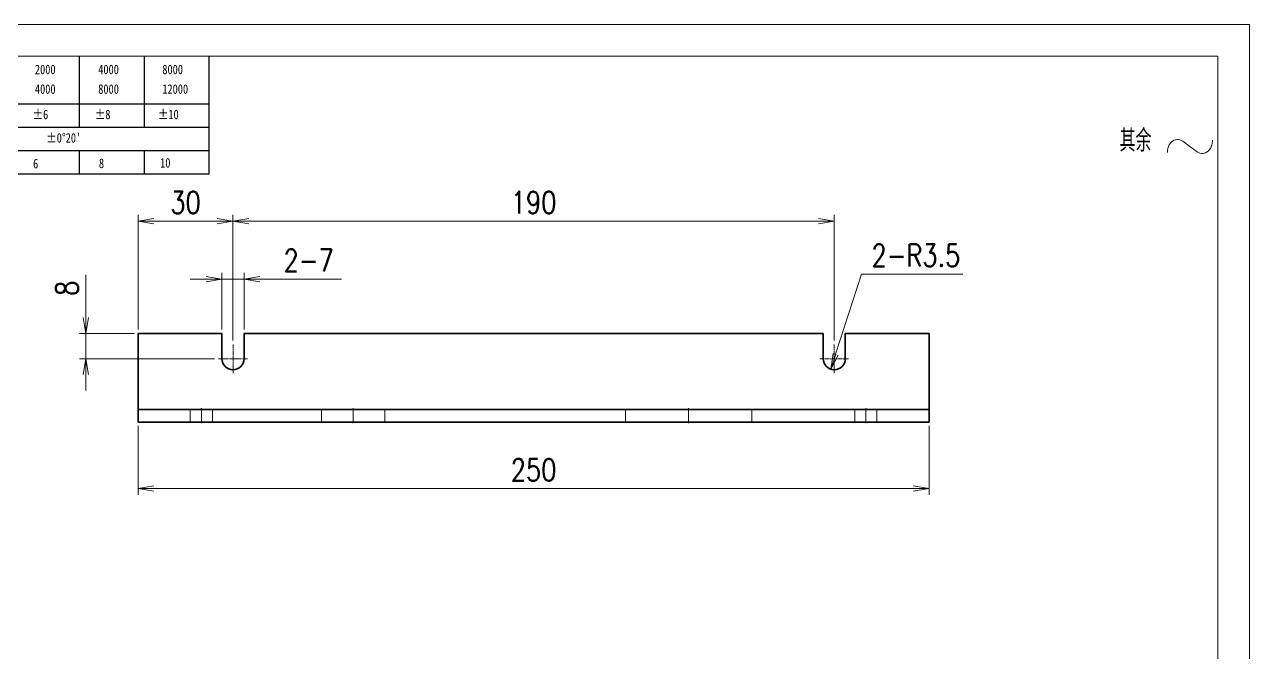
# Model space of a CAD drawing. Header units: inches. Extents: x 269 to 10986, y 1043 to 4337.
# Drawn here: x 721.9 to 1109, y 3892.9 to 4091.4 of the extents above; entities that cross this region are included whole.
import ezdxf

# ---------------------------------------------------------------- set-up
doc = ezdxf.new("R2010")
doc.units = ezdxf.units.IN
doc.header["$MEASUREMENT"] = 0
for name, pattern in [('AM_ISO02W050x2', [3.75, 3, -0.75]), ('AM_ISO08W050x2', [9, 6, -0.75, 1.5, -0.75]), ('DOT2', [0.125, 0, -0.125])]:
    doc.linetypes.add(name, pattern=pattern)
for name, color, linetype, lineweight in [('中心线', 2, 'AM_ISO08W050x2', 18), ('图框', 7, 'Continuous', 18), ('标注线', 3, 'Continuous', 18), ('粗实线', 7, 'Continuous', 35), ('虚线', 1, 'AM_ISO02W050x2', 18)]:
    doc.layers.add(name, color=color, linetype=linetype, lineweight=lineweight)
doc.layers.add('图\\M+19E79\\M+195B6\\M+18E9A', color=7, linetype='Continuous')
doc.layers.add('打印', color=7, linetype='Continuous', lineweight=15, plot=False)
doc.layers.add('打印-禁用', color=7, linetype='Continuous', lineweight=15, plot=False)
doc.styles.add('DIM', font='romans.shx', dxfattribs={"width": 0.8, "bigfont": 'bigfont.shx'})
doc.styles.add('国标', font='simfang.ttf', dxfattribs={"width": 0.8})
doc.styles.add('机械长仿宋', font='gbenor.shx', dxfattribs={"height": 1, "bigfont": 'gbcbig.shx'})
doc.dimstyles.new('XR 1-2$0', dxfattribs={"dimscale": 2, "dimtxt": 3.5, "dimasz": 2.5, "dimexe": 1, "dimexo": 0.625, "dimgap": 1.2, "dimtad": 1, "dimdsep": 46, "dimtxsty": 'DIM', "dimblk": 'OPEN', "dimcen": 0, "dimclrd": 8, "dimclre": 8, "dimclrt": 2, "dimazin": 2, "dimtfac": 0.5, "dimtmove": 0, "dimatfit": 3, "dimldrblk": 'OPEN', "dimfxl": 0, "dimtolj": 2, "dimlwd": 13, "dimlwe": 13, "dimarcsym": 0})
doc.dimstyles.new('XR 1-2$4', dxfattribs={"dimscale": 2, "dimtxt": 3.5, "dimasz": 2.5, "dimexe": 1, "dimexo": 0.625, "dimgap": 1.2, "dimtad": 1, "dimtoh": 1, "dimdsep": 46, "dimtxsty": 'DIM', "dimblk": 'OPEN', "dimcen": 0, "dimclrd": 8, "dimclre": 8, "dimclrt": 2, "dimazin": 2, "dimtfac": 0.5, "dimtofl": 0, "dimtmove": 0, "dimatfit": 3, "dimldrblk": 'OPEN', "dimfxl": 0, "dimtolj": 2, "dimlwd": 18, "dimlwe": 18, "dimarcsym": 0})

# ---------------------------------------------------------------- blocks, each defined once
blk = doc.blocks.new('GZDEH零件A3图框V01版')
at = {"layer": '图\\M+19E79\\M+195B6\\M+18E9A', "color": 9}
for p, q in [((3092.64, -1561.98), (3092.64, -1554.46)), ((3102.86, -1561.98), (3102.86, -1554.46)), ((3113.09, -1573.08), (3113.09, -1554.46)), ((2996.09, -1561.98), (3113.09, -1561.98)), ((3092.64, -1565.68), (3092.64, -1561.98)), ((3102.86, -1565.68), (3102.86, -1561.98)), ((2996.09, -1565.68), (3113.09, -1565.68)), ((2996.09, -1569.38), (3113.09, -1569.38)), ((3092.64, -1573.08), (3092.64, -1569.38)), ((3102.86, -1573.08), (3102.86, -1569.38)), ((2990.09, -1573.08), (3113.09, -1573.08))]:
    blk.add_line(p, q, dxfattribs=at)
at = {"layer": '图框', "linetype": 'Continuous'}
for p, q in [((3272.49, -1554.46), (2882.49, -1554.46)), ((3272.49, -1832.96), (3272.49, -1554.46))]:
    blk.add_line(p, q, dxfattribs=at)
at = {"layer": '打印-禁用', "linetype": 'Continuous'}
for p, q in [((3277.49, -1549.46), (2857.49, -1549.46)), ((3277.49, -1846.46), (3277.49, -1549.46))]:
    blk.add_line(p, q, dxfattribs=at)
at = {"layer": '图\\M+19E79\\M+195B6\\M+18E9A', "color": 9, "style": '国标', "width": 0.8}
for s, p in [('2000', (3085.57, -1557.31)), ('4000', (3095.57, -1557.31)), ('8000', (3105.7, -1557.31)), ('4000', (3085.57, -1560.41)), ('8000', (3095.57, -1560.41)), ('12000', (3105.7, -1560.41)), ('±6', (3085.22, -1564.42)), ('±8', (3095.06, -1564.42)), ('±10', (3105.02, -1564.42)), ("±0%%D20'", (3087.38, -1568.12)), ('6', (3085.28, -1572.19)), ('8', (3095.68, -1572.15)), ('10', (3105.36, -1572.06))]:
    blk.add_text(s, height=1.5, dxfattribs=at).set_placement(p)
blk = doc.blocks.new('DEH A3')
at = {"layer": '图框'}
blk.add_blockref('GZDEH零件A3图框V01版', (-2857.49, 1846.46), dxfattribs=at)
blk = doc.blocks.new('其余不去材料')
at = {"layer": '标注线', "color": 2, "lineweight": 13}
for points in [[(0, 0.17), (0.01, 0.48), (0.07, 0.79), (0.16, 1.09), (0.28, 1.36), (0.44, 1.6), (0.62, 1.8), (0.82, 1.97), (1.04, 2.09), (1.26, 2.17), (1.49, 2.21), (1.72, 2.21), (1.94, 2.17), (2.37, 1.97), (2.41, 1.95)], [(2.41, 1.95), (3.55, 1.11), (4.7, 0.27)], [(4.7, 0.27), (4.91, 0.14), (5.14, 0.05), (5.37, 0), (5.6, 0), (5.82, 0.04), (6.04, 0.11), (6.45, 0.38), (6.79, 0.8), (7.02, 1.34), (7.11, 1.95), (7.11, 2.09)]]:
    blk.add_lwpolyline(points, dxfattribs=at)
at = {"layer": '标注线', "color": 7, "linetype": 'DOT2', "style": '机械长仿宋'}
blk.add_text('其余', height=3.5, dxfattribs=at).set_placement((-7.56, 0.3))
blk = doc.blocks.new('_Open')
at = {"color": 0, "linetype": 'ByBlock', "lineweight": -2}
for p, q in [((-1, 0.167), (0, 0)), ((-1, -0.167), (0, 0)), ((0, 0), (-1, 0))]:
    blk.add_line(p, q, dxfattribs=at)
blk = doc.blocks.new('*D1077')
at = {"layer": 'Defpoints', "color": 0, "transparency": 16777216}
for p in [(757.78, 3965.72), (1007.78, 3965.72), (1007.78, 3944.68)]:
    blk.add_point(p, dxfattribs=at)
at = {"layer": '标注线', "color": 8, "lineweight": 13, "transparency": 16777216}
for p, q in [((757.78, 3964.47), (757.78, 3942.68)), ((1007.78, 3964.47), (1007.78, 3942.68)), ((762.78, 3944.68), (1002.78, 3944.68))]:
    blk.add_line(p, q, dxfattribs=at)
at = {"layer": '标注线', "color": 8, "lineweight": 13, "transparency": 16777216, "xscale": 5, "yscale": 5, "zscale": 5, "rotation": 180}
blk.add_blockref('_Open', (757.78, 3944.68), dxfattribs=at)
at = {"layer": '标注线', "color": 8, "lineweight": 13, "transparency": 16777216, "xscale": 5, "yscale": 5, "zscale": 5}
blk.add_blockref('_Open', (1007.78, 3944.68), dxfattribs=at)
at = {"layer": '标注线', "color": 2, "transparency": 16777216, "insert": (882.78, 3950.58), "char_height": 7, "attachment_point": 5, "style": 'DIM'}
blk.add_mtext('\\A2;250', dxfattribs=at)
blk = doc.blocks.new('*D1078')
at = {"layer": 'Defpoints', "color": 0, "transparency": 16777216}
for p in [(787.78, 4029.21), (757.78, 3993.72), (787.78, 3990.27)]:
    blk.add_point(p, dxfattribs=at)
at = {"layer": '标注线', "color": 8, "lineweight": 13, "transparency": 16777216}
for p, q in [((757.78, 3994.97), (757.78, 4031.21)), ((787.78, 3991.52), (787.78, 4031.21)), ((762.78, 4029.21), (782.78, 4029.21))]:
    blk.add_line(p, q, dxfattribs=at)
at = {"layer": '标注线', "color": 8, "lineweight": 13, "transparency": 16777216, "xscale": 5, "yscale": 5, "zscale": 5, "rotation": 180}
blk.add_blockref('_Open', (757.78, 4029.21), dxfattribs=at)
at = {"layer": '标注线', "color": 8, "lineweight": 13, "transparency": 16777216, "xscale": 5, "yscale": 5, "zscale": 5}
blk.add_blockref('_Open', (787.78, 4029.21), dxfattribs=at)
at = {"layer": '标注线', "color": 2, "transparency": 16777216, "insert": (772.78, 4035.11), "char_height": 7, "attachment_point": 5, "style": 'DIM'}
blk.add_mtext('\\A2;30', dxfattribs=at)
blk = doc.blocks.new('*D1079')
at = {"layer": 'Defpoints', "color": 0, "transparency": 16777216}
for p in [(977.78, 4029.21), (787.78, 3990.27), (977.78, 3990.27)]:
    blk.add_point(p, dxfattribs=at)
at = {"layer": '标注线', "color": 8, "lineweight": 13, "transparency": 16777216}
for p, q in [((787.78, 3991.52), (787.78, 4031.21)), ((977.78, 3991.52), (977.78, 4031.21)), ((792.78, 4029.21), (972.78, 4029.21))]:
    blk.add_line(p, q, dxfattribs=at)
at = {"layer": '标注线', "color": 8, "lineweight": 13, "transparency": 16777216, "xscale": 5, "yscale": 5, "zscale": 5, "rotation": 180}
blk.add_blockref('_Open', (787.78, 4029.21), dxfattribs=at)
at = {"layer": '标注线', "color": 8, "lineweight": 13, "transparency": 16777216, "xscale": 5, "yscale": 5, "zscale": 5}
blk.add_blockref('_Open', (977.78, 4029.21), dxfattribs=at)
at = {"layer": '标注线', "color": 2, "transparency": 16777216, "insert": (882.78, 4035.11), "char_height": 7, "attachment_point": 5, "style": 'DIM'}
blk.add_mtext('\\A2;190', dxfattribs=at)
blk = doc.blocks.new('*D1080')
at = {"layer": 'Defpoints', "color": 0, "transparency": 16777216}
for p in [(791.28, 4010.9), (784.28, 3993.72), (791.28, 3993.72)]:
    blk.add_point(p, dxfattribs=at)
at = {"layer": '标注线', "color": 8, "lineweight": 13, "transparency": 16777216}
for p, q in [((779.28, 4010.9), (774.28, 4010.9)), ((784.28, 3994.97), (784.28, 4012.9)), ((784.28, 4010.9), (791.28, 4010.9)), ((791.28, 3994.97), (791.28, 4012.9)), ((796.28, 4010.9), (822.08, 4010.9))]:
    blk.add_line(p, q, dxfattribs=at)
at = {"layer": '标注线', "color": 8, "lineweight": 13, "transparency": 16777216, "xscale": 5, "yscale": 5, "zscale": 5}
blk.add_blockref('_Open', (784.28, 4010.9), dxfattribs=at)
at = {"layer": '标注线', "color": 8, "lineweight": 13, "transparency": 16777216, "xscale": 5, "yscale": 5, "zscale": 5, "rotation": 180}
blk.add_blockref('_Open', (791.28, 4010.9), dxfattribs=at)
at = {"layer": '标注线', "color": 2, "transparency": 16777216, "insert": (811.68, 4016.8), "char_height": 7, "attachment_point": 5, "style": 'DIM'}
blk.add_mtext('\\A2;{\\Fromans,bigfont|c134;2-}7', dxfattribs=at)
blk = doc.blocks.new('*D1081')
at = {"layer": 'Defpoints', "color": 0, "transparency": 16777216}
for p in [(741.24, 3993.72), (757.78, 3993.72), (783.23, 3985.72)]:
    blk.add_point(p, dxfattribs=at)
at = {"layer": '标注线', "color": 8, "lineweight": 13, "transparency": 16777216}
for p, q in [((741.24, 3998.72), (741.24, 4012.25)), ((756.53, 3993.72), (739.24, 3993.72)), ((741.24, 3985.72), (741.24, 3993.72)), ((781.98, 3985.72), (739.24, 3985.72)), ((741.24, 3980.72), (741.24, 3975.72))]:
    blk.add_line(p, q, dxfattribs=at)
at = {"layer": '标注线', "color": 8, "lineweight": 13, "transparency": 16777216, "xscale": 5, "yscale": 5, "zscale": 5}
for p, rotation in [((741.24, 3993.72), 270), ((741.24, 3985.72), 90)]:
    blk.add_blockref('_Open', p, dxfattribs=dict(at, rotation=rotation))
at = {"layer": '标注线', "color": 2, "transparency": 16777216, "insert": (735.34, 4007.99), "char_height": 7, "attachment_point": 5, "rotation": 90, "style": 'DIM'}
blk.add_mtext('\\A2;8', dxfattribs=at)
blk = doc.blocks.new('*D1089')
at = {"layer": 'Defpoints', "color": 0, "transparency": 16777216}
for p in [(977.78, 3985.72), (976.71, 3982.39)]:
    blk.add_point(p, dxfattribs=at)
at = {"layer": '标注线', "color": 8, "lineweight": 18, "transparency": 16777216}
for p, q in [((986.4, 4012.49), (978.24, 3987.15)), ((1018.4, 4012.49), (986.4, 4012.49))]:
    blk.add_line(p, q, dxfattribs=at)
at = {"layer": '标注线', "color": 8, "lineweight": 18, "transparency": 16777216, "xscale": 5, "yscale": 5, "zscale": 5, "rotation": 252.1478627392098}
blk.add_blockref('_Open', (976.71, 3982.39), dxfattribs=at)
at = {"layer": '标注线', "color": 2, "transparency": 16777216, "insert": (1003.6, 4018.39), "char_height": 7, "attachment_point": 5, "style": 'DIM'}
blk.add_mtext('\\A2;{\\Fromans,bigfont|c134;2-}R3.5', dxfattribs=at)

msp = doc.modelspace()

# ---------------------------------------------------------------- linework, layer by layer
at = {"layer": '中心线', "ltscale": 0.2275}
for p, q in [((787.784, 3990.269), (787.784, 3981.169)), ((977.784, 3990.269), (977.784, 3981.169)), ((792.334, 3985.719), (783.234, 3985.719)), ((982.334, 3985.719), (973.234, 3985.719))]:
    msp.add_line(p, q, dxfattribs=at)
at = {"layer": '中心线', "ltscale": 0.12}
for p, q in [((777.784, 3965.319), (777.784, 3970.119)), ((987.784, 3965.319), (987.784, 3970.119))]:
    msp.add_line(p, q, dxfattribs=at)
at = {"layer": '中心线', "ltscale": 0.120015}
for p, q in [((825.784, 3970.119), (825.784, 3965.319)), ((931.784, 3970.119), (931.784, 3965.319))]:
    msp.add_line(p, q, dxfattribs=at)
at = {"layer": '打印'}
msp.add_lwpolyline([(269.025, 4091.354), (1109.025, 4091.354), (1109.025, 3497.354), (269.025, 3497.354)], close=True, dxfattribs=at)
at = {"layer": '粗实线'}
for p, q in [((784.284, 3993.719), (757.784, 3993.719)), ((974.284, 3993.719), (791.284, 3993.719)), ((1007.784, 3993.719), (981.284, 3993.719)), ((757.784, 3969.719), (815.484, 3969.719)), ((815.484, 3969.719), (835.484, 3969.719)), ((835.484, 3969.719), (930.084, 3969.719)), ((930.084, 3969.719), (950.084, 3969.719)), ((950.084, 3969.719), (1007.784, 3969.719)), ((757.784, 3965.719), (815.484, 3965.719)), ((815.484, 3965.719), (835.484, 3965.719)), ((835.484, 3965.719), (930.084, 3965.719)), ((930.084, 3965.719), (950.084, 3965.719)), ((950.084, 3965.719), (1007.784, 3965.719))]:
    msp.add_line(p, q, dxfattribs=at)
at = {"layer": '粗实线', "ltscale": 0.45}
for p, q in [((757.784, 3975.719), (757.784, 3993.719)), ((1007.784, 3975.719), (1007.784, 3993.719))]:
    msp.add_line(p, q, dxfattribs=at)
at = {"layer": '粗实线', "ltscale": 0.2}
for p, q in [((784.284, 3985.719), (784.284, 3993.719)), ((791.284, 3985.719), (791.284, 3993.719)), ((974.284, 3993.719), (974.284, 3985.719)), ((981.284, 3993.719), (981.284, 3985.719))]:
    msp.add_line(p, q, dxfattribs=at)
at = {"layer": '粗实线', "ltscale": 0.15}
for p, q in [((757.784, 3975.719), (757.784, 3969.719)), ((1007.784, 3975.719), (1007.784, 3969.719))]:
    msp.add_line(p, q, dxfattribs=at)
at = {"layer": '粗实线', "ltscale": 0.1}
for p, q in [((757.784, 3965.719), (757.784, 3969.719)), ((1007.784, 3965.719), (1007.784, 3969.719))]:
    msp.add_line(p, q, dxfattribs=at)
at = {"layer": '粗实线'}
for centre in [(787.784, 3985.719), (977.784, 3985.719)]:
    msp.add_arc(centre, 3.5, 180, 0, dxfattribs=at)
at = {"layer": '虚线', "ltscale": 0.1}
for p, q in [((774.284, 3965.719), (774.284, 3969.719)), ((781.284, 3965.719), (781.284, 3969.719)), ((815.784, 3965.719), (815.784, 3969.719)), ((835.784, 3965.719), (835.784, 3969.719)), ((911.784, 3965.719), (911.784, 3969.719)), ((951.784, 3965.719), (951.784, 3969.719)), ((984.284, 3965.719), (984.284, 3969.719)), ((991.284, 3965.719), (991.284, 3969.719))]:
    msp.add_line(p, q, dxfattribs=at)

# ---------------------------------------------------------------- block references
at = {"layer": '图框', "xscale": 2, "yscale": 2, "zscale": 2}
msp.add_blockref('DEH A3', (269.025, 3497.354), dxfattribs=at)
at = {"layer": '标注线', "xscale": 2, "yscale": 2, "zscale": 2}
msp.add_blockref('其余不去材料', (1083.088, 4050.577), dxfattribs=at)

# ---------------------------------------------------------------- dimensions: what is measured, and where the dimension line sits
at = {"layer": '标注线'}
for base, p1, p2, picture, middle in [((787.784, 4029.212), (757.784, 3993.719), (787.784, 3990.269), '*D1078', (772.784, 4035.112)), ((977.784, 4029.212), (787.784, 3990.269), (977.784, 3990.269), '*D1079', (882.784, 4035.112)), ((1007.784, 3944.682), (757.784, 3965.719), (1007.784, 3965.719), '*D1077', (882.784, 3950.582))]:
    dim = msp.add_linear_dim(base=base, p1=p1, p2=p2, dimstyle='XR 1-2$0', dxfattribs=at)
    dim.commit()
    dim.dimension.update_dxf_attribs({"geometry": picture, "text_midpoint": middle})
dim = msp.add_radius_dim(center=(977.784, 3985.719), mpoint=(976.711, 3982.388), text='{\\Fromans,bigfont|c134;2-}<>', dimstyle='XR 1-2$4', override={"dimtmove": 1}, dxfattribs=at)
dim.commit()
dim.dimension.update_dxf_attribs({"geometry": '*D1089', "text_midpoint": (986.404, 4012.485), "dimtype": 164})
dim = msp.add_linear_dim(base=(791.284, 4010.9), p1=(784.284, 3993.719), p2=(791.284, 3993.719), text='{\\Fromans,bigfont|c134;2-}<>', dimstyle='XR 1-2$0', dxfattribs=at)
dim.commit()
dim.dimension.update_dxf_attribs({"geometry": '*D1080', "text_midpoint": (811.684, 4016.8)})
dim = msp.add_linear_dim(base=(741.244, 3993.719), p1=(783.234, 3985.719), p2=(757.784, 3993.719), angle=90, dimstyle='XR 1-2$0', dxfattribs=at)
dim.commit()
dim.dimension.update_dxf_attribs({"geometry": '*D1081', "text_midpoint": (735.344, 4007.986)})

doc.saveas('drawing.dxf')
